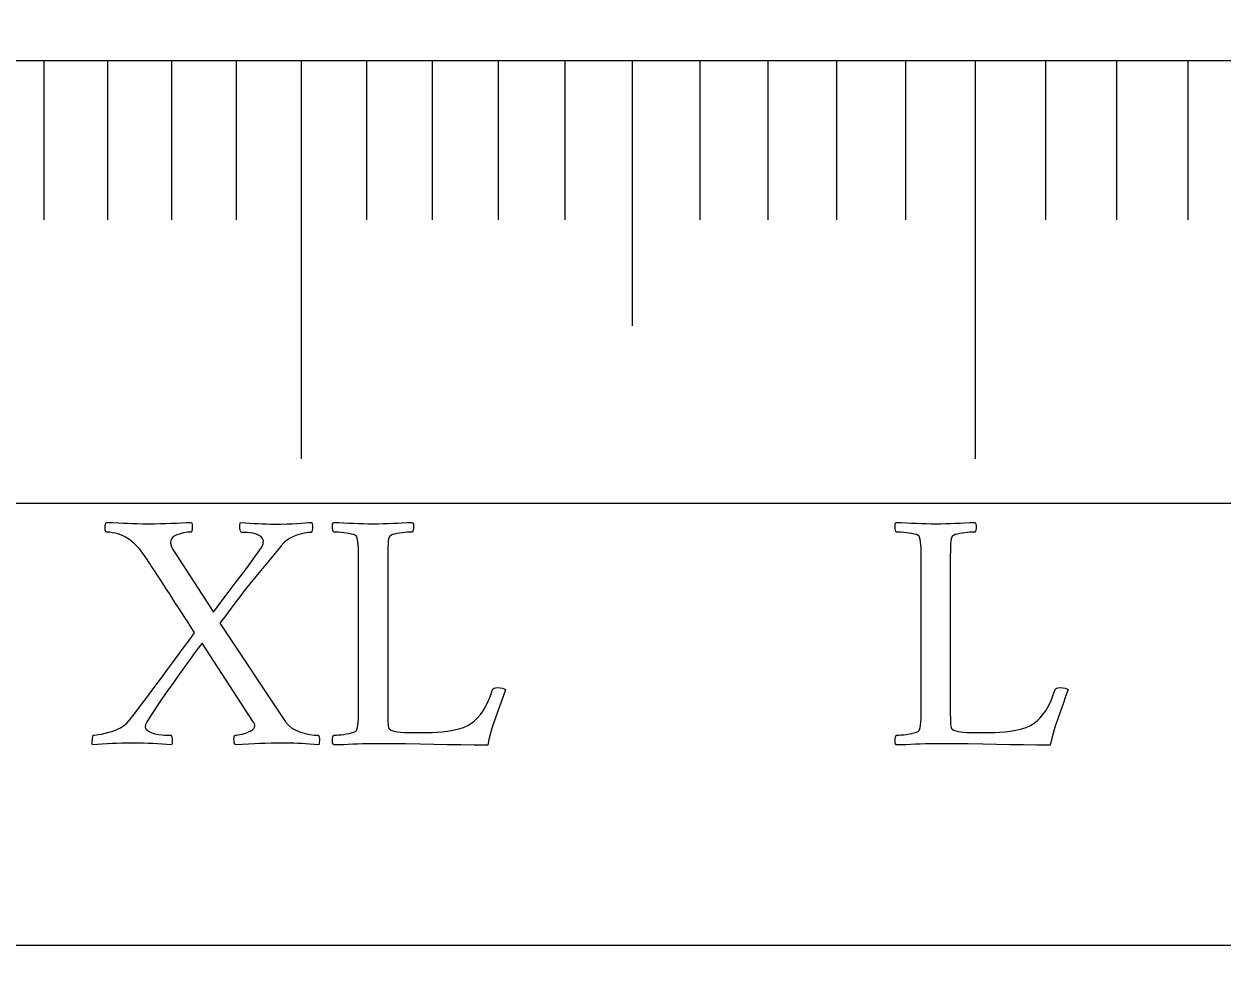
# Model space of a CAD drawing. Header units: millimetres. Extents: x -82 to 82, y -8 to 8.
# Drawn here: x 27.69 to 43.36, y -6.25 to 6.25 of the extents above; entities that cross this region are included whole.
import ezdxf

# ---------------------------------------------------------------- set-up
doc = ezdxf.new("R2010")
doc.units = ezdxf.units.MM
for name, color, linetype in [('CUT_OUTER', 1, 'Continuous'), ('ENGRAVE', 7, 'Continuous'), ('ENGRAVE_FINE', 8, 'Continuous'), ('GUIDE', 3, 'Continuous'), ('TEXT', 5, 'Continuous')]:
    doc.layers.add(name, color=color, linetype=linetype)

msp = doc.modelspace()

# ---------------------------------------------------------------- linework, layer by layer
at = {"layer": 'CUT_OUTER'}
for points in [[(5.1291, 6.2498), (5.6529, 5.775), (82.5, 5.775)], [(82.5, 5.775), (82.5, -5.775), (5.6529, -5.775), (5.1291, -6.2498)]]:
    msp.add_lwpolyline(points, dxfattribs=at)
at = {"layer": 'ENGRAVE'}
for points in [[(31.3105, 5.775), (31.3105, 0.5775)], [(35.6327, 5.775), (35.6327, 2.31)], [(40.1141, 5.775), (40.1141, 0.5775)]]:
    msp.add_lwpolyline(points, dxfattribs=at)
at = {"layer": 'ENGRAVE_FINE'}
for points in [[(27.9512, 5.775), (27.9512, 3.696)], [(28.7836, 5.775), (28.7836, 3.696)], [(29.6208, 5.775), (29.6208, 3.696)], [(30.4631, 5.775), (30.4631, 3.696)], [(32.1634, 5.775), (32.1634, 3.696)], [(33.0219, 5.775), (33.0219, 3.696)], [(33.8861, 5.775), (33.8861, 3.696)], [(34.7564, 5.775), (34.7564, 3.696)], [(36.5154, 5.775), (36.5154, 3.696)], [(37.4047, 5.775), (37.4047, 3.696)], [(38.3008, 5.775), (38.3008, 3.696)], [(39.2039, 5.775), (39.2039, 3.696)], [(41.0318, 5.775), (41.0318, 3.696)], [(41.9572, 5.775), (41.9572, 3.696)], [(42.8905, 5.775), (42.8905, 3.696)]]:
    msp.add_lwpolyline(points, dxfattribs=at)
at = {"layer": 'GUIDE'}
msp.add_lwpolyline([(-82.5, 0), (82.5, 0)], dxfattribs=at)
at = {"layer": 'TEXT'}
for points in [[(29.321, -0.2712), (29.3998, -0.2708), (29.4752, -0.2696), (29.5473, -0.2675), (29.616, -0.2645), (29.6828, -0.2613), (29.7491, -0.2584), (29.8147, -0.2557), (29.8798, -0.2534), (29.8837, -0.2645), (29.8865, -0.2802), (29.8882, -0.3003), (29.8888, -0.3249), (29.8877, -0.3484), (29.8843, -0.3651), (29.8787, -0.3752), (29.8709, -0.3785), (29.8533, -0.3792), (29.8318, -0.3813), (29.8063, -0.3848), (29.777, -0.3897), (29.7463, -0.3964), (29.7166, -0.4054), (29.6881, -0.4165), (29.6608, -0.43), (29.6373, -0.4463), (29.6205, -0.4663), (29.6105, -0.4899), (29.6071, -0.5171), (29.6105, -0.5437), (29.6205, -0.5741), (29.6373, -0.6085), (29.6608, -0.6468), (30.166, -1.4247), (30.2632, -1.2948), (30.3582, -1.1688), (30.451, -1.0467), (30.5415, -0.9285), (30.6248, -0.8187), (30.6958, -0.7217), (30.7545, -0.6376), (30.8008, -0.5663), (30.8069, -0.5551), (30.8115, -0.544), (30.8147, -0.5328), (30.8165, -0.5216), (30.8175, -0.5116), (30.8182, -0.5037), (30.8186, -0.4981), (30.8187, -0.4948), (30.8154, -0.4786), (30.8053, -0.4613), (30.7886, -0.4428), (30.7651, -0.4233), (30.7302, -0.4056), (30.679, -0.3931), (30.6117, -0.3855), (30.5281, -0.383), (30.5221, -0.3778), (30.5175, -0.3668), (30.5143, -0.3499), (30.5125, -0.3271), (30.5121, -0.3032), (30.513, -0.283), (30.5154, -0.2663), (30.5192, -0.2534), (30.5822, -0.2577), (30.6416, -0.2617), (30.6973, -0.2655), (30.7494, -0.269), (30.801, -0.2719), (30.8551, -0.274), (30.9116, -0.2753), (30.9707, -0.2757), (31.0523, -0.2752), (31.1272, -0.2735), (31.1954, -0.2707), (31.2569, -0.2668), (31.3125, -0.2626), (31.3631, -0.2589), (31.4086, -0.2559), (31.4491, -0.2534), (31.4532, -0.264), (31.4564, -0.2779), (31.4588, -0.2953), (31.4603, -0.3159), (31.4599, -0.3369), (31.4564, -0.3551), (31.4498, -0.3704), (31.4402, -0.383), (31.428, -0.3837), (31.4095, -0.3858), (31.3845, -0.3893), (31.353, -0.3942), (31.3175, -0.4015), (31.2804, -0.4121), (31.2415, -0.426), (31.201, -0.4434), (31.1606, -0.4647), (31.1222, -0.4909), (31.0857, -0.5218), (31.0512, -0.5574), (30.9712, -0.6546), (30.8964, -0.7452), (30.827, -0.829), (30.7628, -0.9061), (30.7018, -0.9802), (30.6416, -1.0548), (30.5822, -1.1299), (30.5236, -1.2057), (30.463, -1.2853), (30.3973, -1.3722), (30.3266, -1.4664), (30.2509, -1.5678), (31.1093, -2.8555), (31.1448, -2.899), (31.1887, -2.9359), (31.241, -2.9661), (31.3016, -2.9896), (31.365, -3.0072), (31.4257, -3.0198), (31.4835, -3.0273), (31.5386, -3.0298), (31.5443, -3.0407), (31.5481, -3.0555), (31.5499, -3.0743), (31.5497, -3.0969), (31.5485, -3.119), (31.5469, -3.136), (31.5451, -3.148), (31.543, -3.155), (31.4804, -3.1507), (31.4223, -3.1466), (31.3687, -3.1429), (31.3195, -3.1394), (31.27, -3.1364), (31.2155, -3.1343), (31.156, -3.1331), (31.0915, -3.1327), (31.0027, -3.1331), (30.9199, -3.1343), (30.8429, -3.1364), (30.7718, -3.1394), (30.7007, -3.1429), (30.6237, -3.1466), (30.5408, -3.1507), (30.4521, -3.155), (30.4443, -3.1438), (30.4387, -3.1282), (30.4353, -3.1081), (30.4342, -3.0835), (30.4353, -3.06), (30.4387, -3.0432), (30.4443, -3.0332), (30.4521, -3.0298), (30.4676, -3.029), (30.4873, -3.0265), (30.5112, -3.0223), (30.5393, -3.0164), (30.5691, -3.0087), (30.598, -2.9991), (30.6261, -2.9875), (30.6533, -2.9739), (30.6768, -2.9587), (30.6935, -2.9421), (30.7036, -2.9241), (30.707, -2.9046), (30.7065, -2.8997), (30.7053, -2.894), (30.7032, -2.8875), (30.7003, -2.88), (30.6968, -2.8726), (30.693, -2.8661), (30.6889, -2.8603), (30.6846, -2.8555), (30.0184, -1.8271), (29.9683, -1.8938), (29.9162, -1.9641), (29.8621, -2.038), (29.8061, -2.1155), (29.7495, -2.1945), (29.6937, -2.2726), (29.6388, -2.3498), (29.5847, -2.4262), (29.5331, -2.5), (29.4853, -2.5693), (29.4414, -2.6341), (29.4014, -2.6945), (29.3665, -2.7482), (29.3377, -2.7929), (29.3151, -2.8286), (29.2986, -2.8555), (29.2961, -2.8605), (29.293, -2.8666), (29.2894, -2.8739), (29.2852, -2.8823), (29.2813, -2.8915), (29.2785, -2.9013), (29.2768, -2.9116), (29.2762, -2.9225), (29.281, -2.9422), (29.2953, -2.9611), (29.319, -2.9791), (29.3523, -2.9963), (29.397, -3.011), (29.4551, -3.0214), (29.5266, -3.0277), (29.6116, -3.0298), (29.6176, -3.0407), (29.6222, -3.0555), (29.6254, -3.0743), (29.6272, -3.0969), (29.6276, -3.119), (29.6267, -3.136), (29.6243, -3.148), (29.6205, -3.155), (29.5599, -3.1507), (29.4987, -3.1466), (29.4369, -3.1429), (29.3746, -3.1394), (29.3123, -3.1364), (29.2505, -3.1343), (29.1893, -3.1331), (29.1287, -3.1327), (29.0468, -3.1331), (28.9711, -3.1343), (28.9015, -3.1364), (28.8381, -3.1394), (28.7772, -3.1429), (28.7151, -3.1466), (28.652, -3.1507), (28.5877, -3.155), (28.5842, -3.1423), (28.5827, -3.1265), (28.5831, -3.1076), (28.5855, -3.0857), (28.5887, -3.0646), (28.5916, -3.0483), (28.5943, -3.0367), (28.5967, -3.0298), (28.6102, -3.0288), (28.633, -3.0259), (28.665, -3.021), (28.7062, -3.0142), (28.7529, -3.0047), (28.8012, -2.9918), (28.8512, -2.9756), (28.9029, -2.9561), (28.9525, -2.9327), (28.9963, -2.9052), (29.0341, -2.8735), (29.0661, -2.8376), (29.1469, -2.7325), (29.2237, -2.6319), (29.2966, -2.5358), (29.3657, -2.4441), (29.4326, -2.3546), (29.4992, -2.2647), (29.5656, -2.1746), (29.6317, -2.0842), (29.6992, -1.9919), (29.7697, -1.8959), (29.8434, -1.7963), (29.9201, -1.693), (29.8937, -1.6504), (29.8636, -1.603), (29.83, -1.5509), (29.7926, -1.494), (29.7532, -1.4341), (29.7133, -1.3728), (29.6728, -1.31), (29.6317, -1.2459), (29.5909, -1.1822), (29.5512, -1.1207), (29.5127, -1.0615), (29.4752, -1.0045), (29.44, -0.9511), (29.4081, -0.9028), (29.3796, -0.8595), (29.3545, -0.8212), (29.334, -0.7899), (29.3193, -0.7675), (29.3105, -0.7541), (29.3075, -0.7496), (29.2722, -0.6946), (29.2377, -0.6457), (29.204, -0.6029), (29.1712, -0.5663), (29.1372, -0.5336), (29.1002, -0.5026), (29.0601, -0.4733), (29.0169, -0.4456), (28.9869, -0.429), (28.9549, -0.4149), (28.9209, -0.4033), (28.885, -0.3942), (28.8502, -0.3873), (28.8197, -0.3825), (28.7932, -0.3795), (28.771, -0.3785), (28.7632, -0.3752), (28.7576, -0.3651), (28.7543, -0.3484), (28.7531, -0.3249), (28.7543, -0.3003), (28.7576, -0.2802), (28.7632, -0.2645), (28.771, -0.2534), (28.8486, -0.2557), (28.9202, -0.2584), (28.9861, -0.2613), (29.046, -0.2645), (29.1059, -0.2675), (29.1717, -0.2696), (29.2434, -0.2708), (29.321, -0.2712)], [(32.4417, -2.6364), (32.4417, -2.6414), (32.4417, -2.6476), (32.4417, -2.6548), (32.4417, -2.6632), (32.4417, -2.6849), (32.4417, -2.7096), (32.4417, -2.7374), (32.4417, -2.7683), (32.442, -2.8), (32.4428, -2.8303), (32.4442, -2.8592), (32.4462, -2.8868), (32.449, -2.9108), (32.4529, -2.9292), (32.4579, -2.9421), (32.464, -2.9493), (32.4877, -2.9635), (32.5138, -2.9745), (32.5424, -2.9825), (32.5736, -2.9874), (32.6106, -2.9903), (32.6569, -2.9924), (32.7123, -2.9936), (32.777, -2.9941), (33.0229, -2.9941), (33.0871, -2.9922), (33.1543, -2.9868), (33.2245, -2.9777), (33.2979, -2.965), (33.369, -2.9484), (33.4326, -2.9276), (33.4886, -2.9025), (33.5371, -2.8733), (33.5766, -2.8415), (33.6148, -2.804), (33.6515, -2.761), (33.6869, -2.7124), (33.7205, -2.6565), (33.7522, -2.5917), (33.782, -2.5179), (33.8098, -2.4352), (33.8171, -2.4235), (33.8299, -2.4151), (33.8484, -2.41), (33.8724, -2.4084), (33.9093, -2.41), (33.9395, -2.4151), (33.9629, -2.4235), (33.9797, -2.4352), (33.9477, -2.526), (33.9143, -2.6196), (33.8795, -2.716), (33.8433, -2.8152), (33.8097, -2.9122), (33.7824, -3.0019), (33.7616, -3.0843), (33.7472, -3.1595), (33.5709, -3.1589), (33.3951, -3.1572), (33.2199, -3.1545), (33.0453, -3.1505), (32.8653, -3.1466), (32.6742, -3.1438), (32.4719, -3.1422), (32.2584, -3.1416), (32.1843, -3.142), (32.1142, -3.1433), (32.048, -3.1454), (31.9857, -3.1483), (31.9247, -3.1512), (31.8627, -3.1533), (31.7996, -3.1546), (31.7353, -3.155), (31.7276, -3.1444), (31.7224, -3.1304), (31.7198, -3.1131), (31.7196, -3.0924), (31.7214, -3.0717), (31.7247, -3.0544), (31.7293, -3.0404), (31.7353, -3.0298), (31.7515, -3.0294), (31.7733, -3.0281), (31.8007, -3.0261), (31.8336, -3.0231), (31.869, -3.0191), (31.9035, -3.0136), (31.9372, -3.0068), (31.97, -2.9985), (31.9986, -2.9893), (32.0197, -2.9795), (32.0333, -2.9692), (32.0393, -2.9583), (32.0473, -2.9295), (32.0533, -2.8968), (32.0573, -2.8602), (32.0594, -2.8197), (32.0604, -2.7764), (32.0611, -2.7314), (32.0615, -2.6847), (32.0617, -2.6364), (32.0617, -0.772), (32.0615, -0.7235), (32.0611, -0.6764), (32.0604, -0.6307), (32.0594, -0.5864), (32.0573, -0.5449), (32.0533, -0.5076), (32.0473, -0.4745), (32.0393, -0.4456), (32.0333, -0.433), (32.0197, -0.4221), (31.9986, -0.4129), (31.97, -0.4054), (31.9372, -0.3991), (31.9035, -0.3936), (31.869, -0.389), (31.8336, -0.3852), (31.8007, -0.3823), (31.7733, -0.3802), (31.7515, -0.379), (31.7353, -0.3785), (31.7293, -0.3679), (31.7247, -0.354), (31.7214, -0.3366), (31.7196, -0.3159), (31.7198, -0.2953), (31.7224, -0.2779), (31.7276, -0.264), (31.7353, -0.2534), (31.8021, -0.2557), (31.8683, -0.2584), (31.934, -0.2613), (31.9991, -0.2645), (32.0636, -0.2675), (32.1276, -0.2696), (32.191, -0.2708), (32.2539, -0.2712), (32.3183, -0.2708), (32.3819, -0.2696), (32.4446, -0.2675), (32.5065, -0.2645), (32.5687, -0.2613), (32.6323, -0.2584), (32.6972, -0.2557), (32.7636, -0.2534), (32.7713, -0.264), (32.7765, -0.2779), (32.7791, -0.2953), (32.7793, -0.3159), (32.7774, -0.3366), (32.7742, -0.354), (32.7696, -0.3679), (32.7636, -0.3785), (32.7474, -0.379), (32.7256, -0.3802), (32.6982, -0.3823), (32.6652, -0.3852), (32.63, -0.389), (32.5959, -0.3936), (32.563, -0.3991), (32.5311, -0.4054), (32.5032, -0.4129), (32.4819, -0.4221), (32.4674, -0.433), (32.4596, -0.4456), (32.4536, -0.4696), (32.449, -0.497), (32.4457, -0.5278), (32.4439, -0.5619), (32.443, -0.5985), (32.4423, -0.6367), (32.4418, -0.6767), (32.4417, -0.7183), (32.4417, -0.725), (32.4417, -0.7317), (32.4417, -0.7385), (32.4417, -0.7452), (32.4417, -0.7519), (32.4417, -0.7586), (32.4417, -0.7653), (32.4417, -0.772)], [(39.7877, -2.6364), (39.7877, -2.6414), (39.7877, -2.6476), (39.7877, -2.6548), (39.7877, -2.6632), (39.7877, -2.6849), (39.7877, -2.7096), (39.7877, -2.7374), (39.7877, -2.7683), (39.788, -2.8), (39.7889, -2.8303), (39.7903, -2.8592), (39.7922, -2.8868), (39.795, -2.9108), (39.7989, -2.9292), (39.8039, -2.9421), (39.8101, -2.9493), (39.8337, -2.9635), (39.8598, -2.9745), (39.8885, -2.9825), (39.9196, -2.9874), (39.9567, -2.9903), (40.0029, -2.9924), (40.0584, -2.9936), (40.1231, -2.9941), (40.369, -2.9941), (40.4331, -2.9922), (40.5003, -2.9868), (40.5706, -2.9777), (40.6439, -2.965), (40.715, -2.9484), (40.7786, -2.9276), (40.8346, -2.9025), (40.8831, -2.8733), (40.9227, -2.8415), (40.9608, -2.804), (40.9976, -2.761), (41.0329, -2.7124), (41.0666, -2.6565), (41.0983, -2.5917), (41.128, -2.5179), (41.1559, -2.4352), (41.1631, -2.4235), (41.176, -2.4151), (41.1944, -2.41), (41.2184, -2.4084), (41.2553, -2.41), (41.2855, -2.4151), (41.309, -2.4235), (41.3257, -2.4352), (41.2938, -2.526), (41.2604, -2.6196), (41.2256, -2.716), (41.1894, -2.8152), (41.1557, -2.9122), (41.1285, -3.0019), (41.1076, -3.0843), (41.0933, -3.1595), (40.9169, -3.1589), (40.7412, -3.1572), (40.566, -3.1545), (40.3913, -3.1505), (40.2114, -3.1466), (40.0202, -3.1438), (39.8179, -3.1422), (39.6044, -3.1416), (39.5304, -3.142), (39.4602, -3.1433), (39.394, -3.1454), (39.3317, -3.1483), (39.2708, -3.1512), (39.2087, -3.1533), (39.1456, -3.1546), (39.0813, -3.155), (39.0736, -3.1444), (39.0685, -3.1304), (39.0658, -3.1131), (39.0657, -3.0924), (39.0675, -3.0717), (39.0707, -3.0544), (39.0753, -3.0404), (39.0813, -3.0298), (39.0975, -3.0294), (39.1193, -3.0281), (39.1467, -3.0261), (39.1797, -3.0231), (39.215, -3.0191), (39.2495, -3.0136), (39.2832, -3.0068), (39.316, -2.9985), (39.3447, -2.9893), (39.3658, -2.9795), (39.3793, -2.9692), (39.3853, -2.9583), (39.3933, -2.9295), (39.3993, -2.8968), (39.4034, -2.8602), (39.4055, -2.8197), (39.4064, -2.7764), (39.4071, -2.7314), (39.4076, -2.6847), (39.4077, -2.6364), (39.4077, -0.772), (39.4076, -0.7235), (39.4071, -0.6764), (39.4064, -0.6307), (39.4055, -0.5864), (39.4034, -0.5449), (39.3993, -0.5076), (39.3933, -0.4745), (39.3853, -0.4456), (39.3793, -0.433), (39.3658, -0.4221), (39.3447, -0.4129), (39.316, -0.4054), (39.2832, -0.3991), (39.2495, -0.3936), (39.215, -0.389), (39.1797, -0.3852), (39.1467, -0.3823), (39.1193, -0.3802), (39.0975, -0.379), (39.0813, -0.3785), (39.0753, -0.3679), (39.0707, -0.354), (39.0675, -0.3366), (39.0657, -0.3159), (39.0658, -0.2953), (39.0685, -0.2779), (39.0736, -0.264), (39.0813, -0.2534), (39.1481, -0.2557), (39.2143, -0.2584), (39.28, -0.2613), (39.3451, -0.2645), (39.4097, -0.2675), (39.4737, -0.2696), (39.5371, -0.2708), (39.6, -0.2712), (39.6644, -0.2708), (39.7279, -0.2696), (39.7907, -0.2675), (39.8526, -0.2645), (39.9147, -0.2613), (39.9783, -0.2584), (40.0433, -0.2557), (40.1096, -0.2534), (40.1173, -0.264), (40.1225, -0.2779), (40.1252, -0.2953), (40.1253, -0.3159), (40.1235, -0.3366), (40.1203, -0.354), (40.1157, -0.3679), (40.1096, -0.3785), (40.0934, -0.379), (40.0716, -0.3802), (40.0443, -0.3823), (40.0113, -0.3852), (39.9761, -0.389), (39.942, -0.3936), (39.909, -0.3991), (39.8772, -0.4054), (39.8492, -0.4129), (39.828, -0.4221), (39.8134, -0.433), (39.8056, -0.4456), (39.7996, -0.4696), (39.795, -0.497), (39.7918, -0.5278), (39.79, -0.5619), (39.789, -0.5985), (39.7883, -0.6367), (39.7879, -0.6767), (39.7877, -0.7183), (39.7877, -0.725), (39.7877, -0.7317), (39.7877, -0.7385), (39.7877, -0.7452), (39.7877, -0.7519), (39.7877, -0.7586), (39.7877, -0.7653), (39.7877, -0.772)]]:
    msp.add_lwpolyline(points, close=True, dxfattribs=at)

doc.saveas('drawing.dxf')
